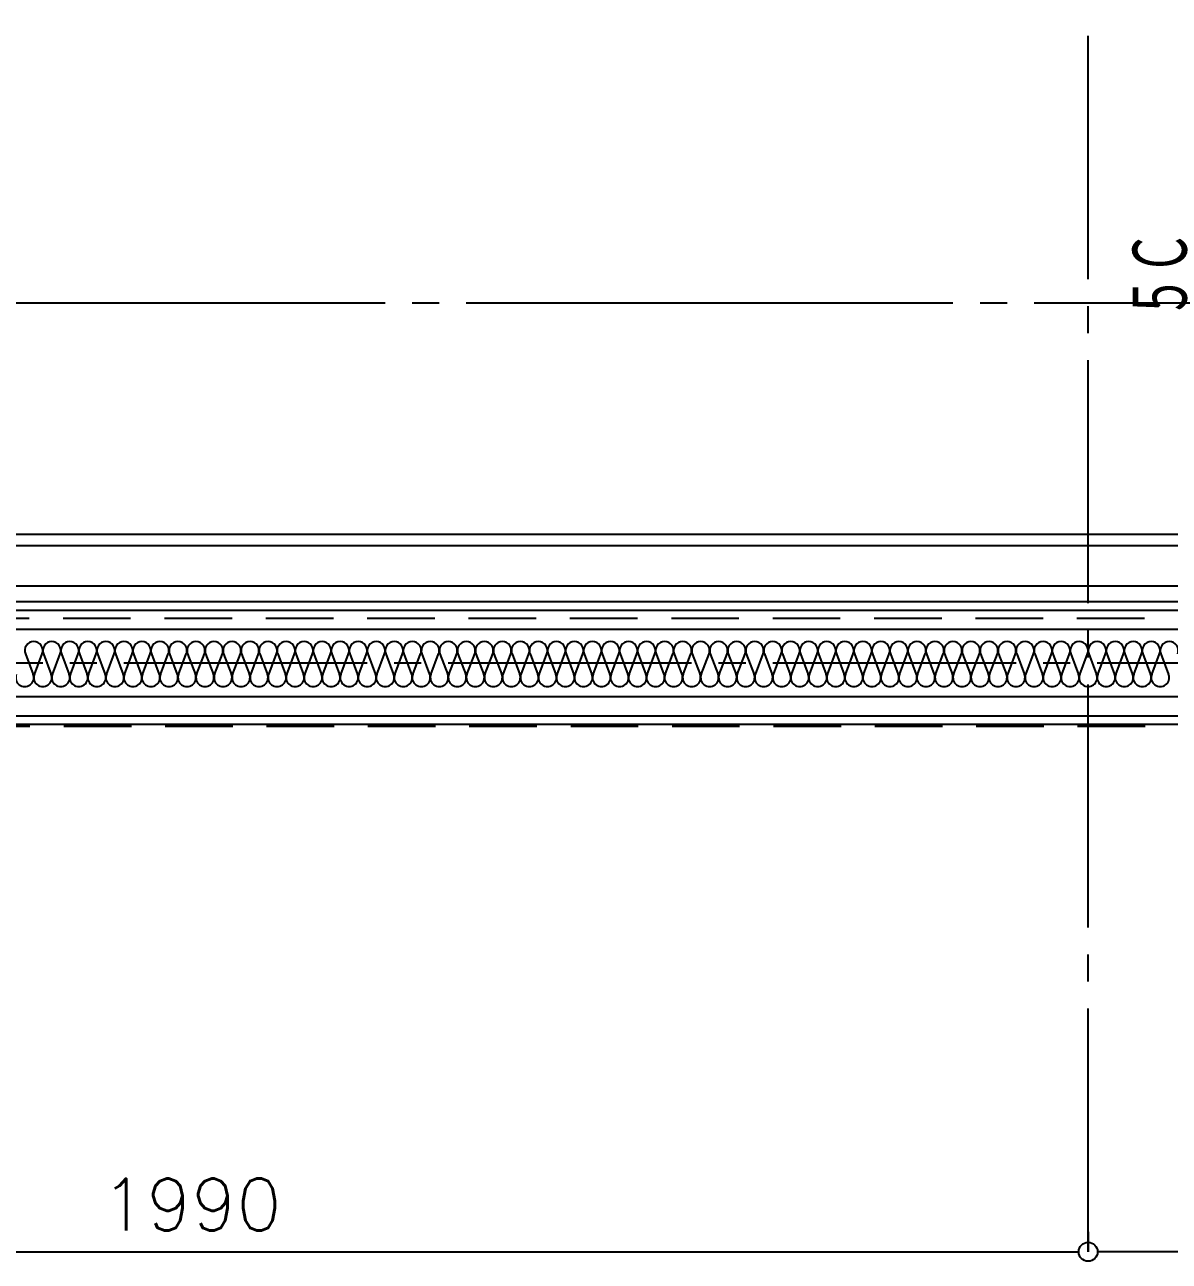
# Model space of a CAD drawing. Header units: millimetres. Extents: x 8300 to 125598, y -10383 to 40000.
# Drawn here: x 44220 to 45490, y 13836 to 15209 of the extents above; entities that cross this region are included whole.
import ezdxf
from ezdxf.enums import TextEntityAlignment as Align

# ---------------------------------------------------------------- set-up
doc = ezdxf.new("R2010")
doc.units = ezdxf.units.MM
doc.header["$LTSCALE"] = 300
for name, pattern in [('CADEWA_LINE5', [1.2, 0.9, -0.1, 0.1, -0.1]), ('CADEWA_LINE6', [2.1, 1.8, -0.1, 0.1, -0.1]), ('DASH-N', [0.375, 0.25, -0.125])]:
    doc.linetypes.add(name, pattern=pattern)
for name, color, linetype in [('E配T_その他－１', 7, 'CONTINUOUS'), ('K建0_壁', 7, 'CONTINUOUS'), ('通り芯', 7, 'CONTINUOUS')]:
    doc.layers.add(name, color=color, linetype=linetype)
doc.styles.add('MS Gothic2', font='msgothic.ttc', dxfattribs={"width": 0.8})
doc.styles.add('txt2', font='txt.shx', dxfattribs={"width": 0.943378, "bigfont": 'extfont2'})

# ---------------------------------------------------------------- blocks, each defined once
blk = doc.blocks.new('ZGroup251', base_point=(45512.8, 14934.7))
at = {"layer": 'E配T_その他－１', "color": 3, "linetype": 'Continuous', "lineweight": 30}
blk.add_line((45532.6, 14931.9), (45597.5, 14894.4), dxfattribs=at)
at = {"layer": 'E配T_その他－１', "color": 3, "lineweight": -3, "style": 'MS Gothic2', "width": 0.6}
blk.add_text('５Ｃ', height=60, rotation=90, dxfattribs=at).set_placement((45479.4, 14881.9), align=Align.MIDDLE_LEFT)

msp = doc.modelspace()

# ---------------------------------------------------------------- linework, layer by layer
at = {"layer": 'K建0_壁', "color": 250, "linetype": 'CADEWA_LINE5', "lineweight": -3}
for p, q in [((45400, 13846.5), (45400, 17945.8)), ((54320, 14500), (40488.8, 14500))]:
    msp.add_line(p, q, dxfattribs=at)
at = {"layer": 'K建0_壁', "color": 250, "linetype": 'Continuous', "lineweight": -3, "ltscale": 0.3}
for p, q in [((51190, 14643), (43456, 14643)), ((51202.5, 14630.5), (42447.5, 14630.5)), ((51247.5, 14585.5), (42402.5, 14585.5)), ((51300, 14568), (42365, 14568)), ((51300, 14432), (42350, 14432))]:
    msp.add_line(p, q, dxfattribs=at)
at = {"layer": 'K建0_壁', "color": 250, "linetype": 'Continuous', "lineweight": -3}
for p, q in [((51300, 14558.5), (42350, 14558.5)), ((51300, 14537.5), (42350, 14537.5)), ((44220.7, 14510.4), (44229.3, 14487.5)), ((44230.7, 14487.5), (44239.3, 14510.4)), ((44240.7, 14510.4), (44249.3, 14487.5)), ((44250.7, 14487.5), (44259.3, 14510.4)), ((44260.7, 14510.4), (44269.3, 14487.5)), ((44270.7, 14487.5), (44279.3, 14510.4)), ((44280.7, 14510.4), (44289.3, 14487.5)), ((44290.7, 14487.5), (44299.3, 14510.4)), ((44300.7, 14510.4), (44309.3, 14487.5)), ((44310.7, 14487.5), (44319.3, 14510.4)), ((44320.7, 14510.4), (44329.3, 14487.5)), ((44330.7, 14487.5), (44339.3, 14510.4)), ((44340.7, 14510.4), (44349.3, 14487.5)), ((44350.7, 14487.5), (44359.3, 14510.4)), ((44360.7, 14510.4), (44369.3, 14487.5)), ((44370.7, 14487.5), (44379.3, 14510.4)), ((44380.7, 14510.4), (44389.3, 14487.5)), ((44390.7, 14487.5), (44399.3, 14510.4)), ((44400.7, 14510.4), (44409.3, 14487.5)), ((44410.7, 14487.5), (44419.3, 14510.4)), ((44420.7, 14510.4), (44429.3, 14487.5)), ((44430.7, 14487.5), (44439.3, 14510.4)), ((44440.7, 14510.4), (44449.3, 14487.5)), ((44450.7, 14487.5), (44459.3, 14510.4)), ((44460.7, 14510.4), (44469.3, 14487.5)), ((44470.7, 14487.5), (44479.3, 14510.4)), ((44480.7, 14510.4), (44489.3, 14487.5)), ((44490.7, 14487.5), (44499.3, 14510.4)), ((44500.7, 14510.4), (44509.3, 14487.5)), ((44510.7, 14487.5), (44519.3, 14510.4)), ((44520.7, 14510.4), (44529.3, 14487.5)), ((44530.7, 14487.5), (44539.3, 14510.4)), ((44540.7, 14510.4), (44549.3, 14487.5)), ((44550.7, 14487.5), (44559.3, 14510.4)), ((44560.7, 14510.4), (44569.3, 14487.5)), ((44570.7, 14487.5), (44579.3, 14510.4)), ((44580.7, 14510.4), (44589.3, 14487.5)), ((44590.7, 14487.5), (44599.3, 14510.4)), ((44600.7, 14510.4), (44609.3, 14487.5)), ((44610.7, 14487.5), (44619.3, 14510.4)), ((44620.7, 14510.4), (44629.3, 14487.5)), ((44630.7, 14487.5), (44639.3, 14510.4)), ((44640.7, 14510.4), (44649.3, 14487.5)), ((44650.7, 14487.5), (44659.3, 14510.4)), ((44660.7, 14510.4), (44669.3, 14487.5)), ((44670.7, 14487.5), (44679.3, 14510.4)), ((44680.7, 14510.4), (44689.3, 14487.5)), ((44690.7, 14487.5), (44699.3, 14510.4)), ((44700.7, 14510.4), (44709.3, 14487.5)), ((44710.7, 14487.5), (44719.3, 14510.4)), ((44720.7, 14510.4), (44729.3, 14487.5)), ((44730.7, 14487.5), (44739.3, 14510.4)), ((44740.7, 14510.4), (44749.3, 14487.5)), ((44750.7, 14487.5), (44759.3, 14510.4)), ((44760.7, 14510.4), (44769.3, 14487.5)), ((44770.7, 14487.5), (44779.3, 14510.4)), ((44780.7, 14510.4), (44789.3, 14487.5)), ((44790.7, 14487.5), (44799.3, 14510.4)), ((44800.7, 14510.4), (44809.3, 14487.5)), ((44810.7, 14487.5), (44819.3, 14510.4)), ((44820.7, 14510.4), (44829.3, 14487.5)), ((44830.7, 14487.5), (44839.3, 14510.4)), ((44840.7, 14510.4), (44849.3, 14487.5)), ((44850.7, 14487.5), (44859.3, 14510.4)), ((44860.7, 14510.4), (44869.3, 14487.5)), ((44870.7, 14487.5), (44879.3, 14510.4)), ((44880.7, 14510.4), (44889.3, 14487.5)), ((44890.7, 14487.5), (44899.3, 14510.4)), ((44900.7, 14510.4), (44909.3, 14487.5)), ((44910.7, 14487.5), (44919.3, 14510.4)), ((44920.7, 14510.4), (44929.3, 14487.5)), ((44930.7, 14487.5), (44939.3, 14510.4)), ((44940.7, 14510.4), (44949.3, 14487.5)), ((44950.7, 14487.5), (44959.3, 14510.4)), ((44960.7, 14510.4), (44969.3, 14487.5)), ((44970.7, 14487.5), (44979.3, 14510.4)), ((44980.7, 14510.4), (44989.3, 14487.5)), ((44990.7, 14487.5), (44999.3, 14510.4)), ((45000.7, 14510.4), (45009.3, 14487.5)), ((45010.7, 14487.5), (45019.3, 14510.4)), ((45020.7, 14510.4), (45029.3, 14487.5)), ((45030.7, 14487.5), (45039.3, 14510.4)), ((45040.7, 14510.4), (45049.3, 14487.5)), ((45050.7, 14487.5), (45059.3, 14510.4)), ((45060.7, 14510.4), (45069.3, 14487.5)), ((45070.7, 14487.5), (45079.3, 14510.4)), ((45080.7, 14510.4), (45089.3, 14487.5)), ((45090.7, 14487.5), (45099.3, 14510.4)), ((45100.7, 14510.4), (45109.3, 14487.5)), ((45110.7, 14487.5), (45119.3, 14510.4)), ((45120.7, 14510.4), (45129.3, 14487.5)), ((45130.7, 14487.5), (45139.3, 14510.4)), ((45140.7, 14510.4), (45149.3, 14487.5)), ((45150.7, 14487.5), (45159.3, 14510.4)), ((45160.7, 14510.4), (45169.3, 14487.5)), ((45170.7, 14487.5), (45179.3, 14510.4)), ((45180.7, 14510.4), (45189.3, 14487.5)), ((45190.7, 14487.5), (45199.3, 14510.4)), ((45200.7, 14510.4), (45209.3, 14487.5)), ((45210.7, 14487.5), (45219.3, 14510.4)), ((45220.7, 14510.4), (45229.3, 14487.5)), ((45230.7, 14487.5), (45239.3, 14510.4)), ((45240.7, 14510.4), (45249.3, 14487.5)), ((45250.7, 14487.5), (45259.3, 14510.4)), ((45260.7, 14510.4), (45269.3, 14487.5)), ((45270.7, 14487.5), (45279.3, 14510.4)), ((45280.7, 14510.4), (45289.3, 14487.5)), ((45290.7, 14487.5), (45299.3, 14510.4)), ((45300.7, 14510.4), (45309.3, 14487.5)), ((45310.7, 14487.5), (45319.3, 14510.4)), ((45320.7, 14510.4), (45329.3, 14487.5)), ((45330.7, 14487.5), (45339.3, 14510.4)), ((45340.7, 14510.4), (45349.3, 14487.5)), ((45350.7, 14487.5), (45359.3, 14510.4)), ((45360.7, 14510.4), (45369.3, 14487.5)), ((45370.7, 14487.5), (45379.3, 14510.4)), ((45380.7, 14510.4), (45389.3, 14487.5)), ((45390.7, 14487.5), (45399.3, 14510.4)), ((45400.7, 14510.4), (45409.3, 14487.5)), ((45410.7, 14487.5), (45419.3, 14510.4)), ((45420.7, 14510.4), (45429.3, 14487.5)), ((45430.7, 14487.5), (45439.3, 14510.4)), ((45440.7, 14510.4), (45449.3, 14487.5)), ((45450.7, 14487.5), (45459.3, 14510.4)), ((45460.7, 14510.4), (45469.3, 14487.5)), ((45470.7, 14487.5), (45479.3, 14510.4)), ((45480.7, 14510.4), (45489.3, 14487.5)), ((51300, 14462.5), (42350, 14462.5)), ((42350, 14441.5), (51300, 14441.5)), ((45400, 13868.5), (45400, 13846.5)), ((45400, 13868.5), (45400, 13846.5)), ((43420.5, 13846.5), (45389.5, 13846.5)), ((51689.5, 13846.5), (45410.5, 13846.5))]:
    msp.add_line(p, q, dxfattribs=at)
at = {"layer": 'K建0_壁', "color": 250, "linetype": 'DASH-N', "lineweight": -3}
for p, q in [((42350, 14550), (51300, 14550)), ((42350.8, 14430), (51300, 14430))]:
    msp.add_line(p, q, dxfattribs=at)
at = {"layer": 'K建0_壁', "color": 250, "linetype": 'Continuous', "lineweight": -3}
msp.add_circle((45400, 13846.5), 10.5, dxfattribs=at)
msp.add_circle((45400, 13846.5), 10.5, dxfattribs=at)
for centre, start, end in [((44230, 14514), 90, 200.7966), ((44230, 14514), 339.2034, 90), ((44250, 14514), 90, 200.7966), ((44250, 14514), 339.2034, 90), ((44270, 14514), 90, 200.7966), ((44270, 14514), 339.2034, 90), ((44290, 14514), 90, 200.7966), ((44290, 14514), 339.2034, 90), ((44310, 14514), 90, 200.7966), ((44310, 14514), 339.2034, 90), ((44330, 14514), 90, 200.7966), ((44330, 14514), 339.2034, 90), ((44350, 14514), 90, 200.7966), ((44350, 14514), 339.2034, 90), ((44370, 14514), 90, 200.7966), ((44370, 14514), 339.2034, 90), ((44390, 14514), 90, 200.7966), ((44390, 14514), 339.2034, 90), ((44410, 14514), 90, 200.7966), ((44410, 14514), 339.2034, 90), ((44430, 14514), 90, 200.7966), ((44430, 14514), 339.2034, 90), ((44450, 14514), 90, 200.7966), ((44450, 14514), 339.2034, 90), ((44470, 14514), 90, 200.7966), ((44470, 14514), 339.2034, 90), ((44490, 14514), 90, 200.7966), ((44490, 14514), 339.2034, 90), ((44510, 14514), 90, 200.7966), ((44510, 14514), 339.2034, 90), ((44530, 14514), 90, 200.7966), ((44530, 14514), 339.2034, 90), ((44550, 14514), 90, 200.7966), ((44550, 14514), 339.2034, 90), ((44570, 14514), 90, 200.7966), ((44570, 14514), 339.2034, 90), ((44590, 14514), 90, 200.7966), ((44590, 14514), 339.2034, 90), ((44610, 14514), 90, 200.7966), ((44610, 14514), 339.2034, 90), ((44630, 14514), 90, 200.7966), ((44630, 14514), 339.2034, 90), ((44650, 14514), 90, 200.7966), ((44650, 14514), 339.2034, 90), ((44670, 14514), 90, 200.7966), ((44670, 14514), 339.2034, 90), ((44690, 14514), 90, 200.7966), ((44690, 14514), 339.2034, 90), ((44710, 14514), 90, 200.7966), ((44710, 14514), 339.2034, 90), ((44730, 14514), 90, 200.7966), ((44730, 14514), 339.2034, 90), ((44750, 14514), 90, 200.7966), ((44750, 14514), 339.2034, 90), ((44770, 14514), 90, 200.7966), ((44770, 14514), 339.2034, 90), ((44790, 14514), 90, 200.7966), ((44790, 14514), 339.2034, 90), ((44810, 14514), 90, 200.7966), ((44810, 14514), 339.2034, 90), ((44830, 14514), 90, 200.7966), ((44830, 14514), 339.2034, 90), ((44850, 14514), 90, 200.7966), ((44850, 14514), 339.2034, 90), ((44870, 14514), 90, 200.7966), ((44870, 14514), 339.2034, 90), ((44890, 14514), 90, 200.7966), ((44890, 14514), 339.2034, 90), ((44910, 14514), 90, 200.7966), ((44910, 14514), 339.2034, 90), ((44930, 14514), 90, 200.7966), ((44930, 14514), 339.2034, 90), ((44950, 14514), 90, 200.7966), ((44950, 14514), 339.2034, 90), ((44970, 14514), 90, 200.7966), ((44970, 14514), 339.2034, 90), ((44990, 14514), 90, 200.7966), ((44990, 14514), 339.2034, 90), ((45010, 14514), 90, 200.7966), ((45010, 14514), 339.2034, 90), ((45030, 14514), 90, 200.7966), ((45030, 14514), 339.2034, 90), ((45050, 14514), 90, 200.7966), ((45050, 14514), 339.2034, 90), ((45070, 14514), 90, 200.7966), ((45070, 14514), 339.2034, 90), ((45090, 14514), 90, 200.7966), ((45090, 14514), 339.2034, 90), ((45110, 14514), 90, 200.7966), ((45110, 14514), 339.2034, 90), ((45130, 14514), 90, 200.7966), ((45130, 14514), 339.2034, 90), ((45150, 14514), 90, 200.7966), ((45150, 14514), 339.2034, 90), ((45170, 14514), 90, 200.7966), ((45170, 14514), 339.2034, 90), ((45190, 14514), 90, 200.7966), ((45190, 14514), 339.2034, 90), ((45210, 14514), 90, 200.7966), ((45210, 14514), 339.2034, 90), ((45230, 14514), 90, 200.7966), ((45230, 14514), 339.2034, 90), ((45250, 14514), 90, 200.7966), ((45250, 14514), 339.2034, 90), ((45270, 14514), 90, 200.7966), ((45270, 14514), 339.2034, 90), ((45290, 14514), 90, 200.7966), ((45290, 14514), 339.2034, 90), ((45310, 14514), 90, 200.7966), ((45310, 14514), 339.2034, 90), ((45330, 14514), 90, 200.7966), ((45330, 14514), 339.2034, 90), ((45350, 14514), 90, 200.7966), ((45350, 14514), 339.2034, 90), ((45370, 14514), 90, 200.7966), ((45370, 14514), 339.2034, 90), ((45390, 14514), 90, 200.7966), ((45390, 14514), 339.2034, 90), ((45410, 14514), 90, 200.7966), ((45410, 14514), 339.2034, 90), ((45430, 14514), 90, 200.7966), ((45430, 14514), 339.2034, 90), ((45450, 14514), 90, 200.7966), ((45450, 14514), 339.2034, 90), ((45470, 14514), 90, 200.7966), ((45470, 14514), 339.2034, 90), ((45490, 14514), 90, 200.7966), ((45490, 14514), 339.2034, 90), ((44220, 14484), 159.2034, 20.7966), ((44240, 14484), 159.2034, 20.7966), ((44260, 14484), 159.2034, 20.7966), ((44280, 14484), 159.2034, 20.7966), ((44300, 14484), 159.2034, 20.7966), ((44320, 14484), 159.2034, 20.7966), ((44340, 14484), 159.2034, 20.7966), ((44360, 14484), 159.2034, 20.7966), ((44380, 14484), 159.2034, 20.7966), ((44400, 14484), 159.2034, 20.7966), ((44420, 14484), 159.2034, 20.7966), ((44440, 14484), 159.2034, 20.7966), ((44460, 14484), 159.2034, 20.7966), ((44480, 14484), 159.2034, 20.7966), ((44500, 14484), 159.2034, 20.7966), ((44520, 14484), 159.2034, 20.7966), ((44540, 14484), 159.2034, 20.7966), ((44560, 14484), 159.2034, 20.7966), ((44580, 14484), 159.2034, 20.7966), ((44600, 14484), 159.2034, 20.7966), ((44620, 14484), 159.2034, 20.7966), ((44640, 14484), 159.2034, 20.7966), ((44660, 14484), 159.2034, 20.7966), ((44680, 14484), 159.2034, 20.7966), ((44700, 14484), 159.2034, 20.7966), ((44720, 14484), 159.2034, 20.7966), ((44740, 14484), 159.2034, 20.7966), ((44760, 14484), 159.2034, 20.7966), ((44780, 14484), 159.2034, 20.7966), ((44800, 14484), 159.2034, 20.7966), ((44820, 14484), 159.2034, 20.7966), ((44840, 14484), 159.2034, 20.7966), ((44860, 14484), 159.2034, 20.7966), ((44880, 14484), 159.2034, 20.7966), ((44900, 14484), 159.2034, 20.7966), ((44920, 14484), 159.2034, 20.7966), ((44940, 14484), 159.2034, 20.7966), ((44960, 14484), 159.2034, 20.7966), ((44980, 14484), 159.2034, 20.7966), ((45000, 14484), 159.2034, 20.7966), ((45020, 14484), 159.2034, 20.7966), ((45040, 14484), 159.2034, 20.7966), ((45060, 14484), 159.2034, 20.7966), ((45080, 14484), 159.2034, 20.7966), ((45100, 14484), 159.2034, 20.7966), ((45120, 14484), 159.2034, 20.7966), ((45140, 14484), 159.2034, 20.7966), ((45160, 14484), 159.2034, 20.7966), ((45180, 14484), 159.2034, 20.7966), ((45200, 14484), 159.2034, 20.7966), ((45220, 14484), 159.2034, 20.7966), ((45240, 14484), 159.2034, 20.7966), ((45260, 14484), 159.2034, 20.7966), ((45280, 14484), 159.2034, 20.7966), ((45300, 14484), 159.2034, 20.7966), ((45320, 14484), 159.2034, 20.7966), ((45340, 14484), 159.2034, 20.7966), ((45360, 14484), 159.2034, 20.7966), ((45380, 14484), 159.2034, 20.7966), ((45400, 14484), 159.2034, 20.7966), ((45420, 14484), 159.2034, 20.7966), ((45440, 14484), 159.2034, 20.7966), ((45460, 14484), 159.2034, 20.7966), ((45480, 14484), 159.2034, 20.7966)]:
    msp.add_arc(centre, 10, start, end, dxfattribs=at)
at = {"layer": '通り芯', "color": 96, "linetype": 'CADEWA_LINE6', "lineweight": -3}
msp.add_line((8800, 14900), (61700, 14900), dxfattribs=at)

# ---------------------------------------------------------------- block references
at = {"layer": 'E配T_その他－１', "linetype": 'Continuous', "lineweight": -3}
msp.add_blockref('ZGroup251', (45512.8, 14934.7), dxfattribs=at)

# ---------------------------------------------------------------- texts
at = {"layer": 'K建0_壁', "color": 250, "lineweight": -3, "style": 'txt2', "width": 1.013158}
msp.add_text('1990', height=57.6, dxfattribs=at).set_placement((44405, 13899), align=Align.MIDDLE_CENTER)

doc.saveas('drawing.dxf')
